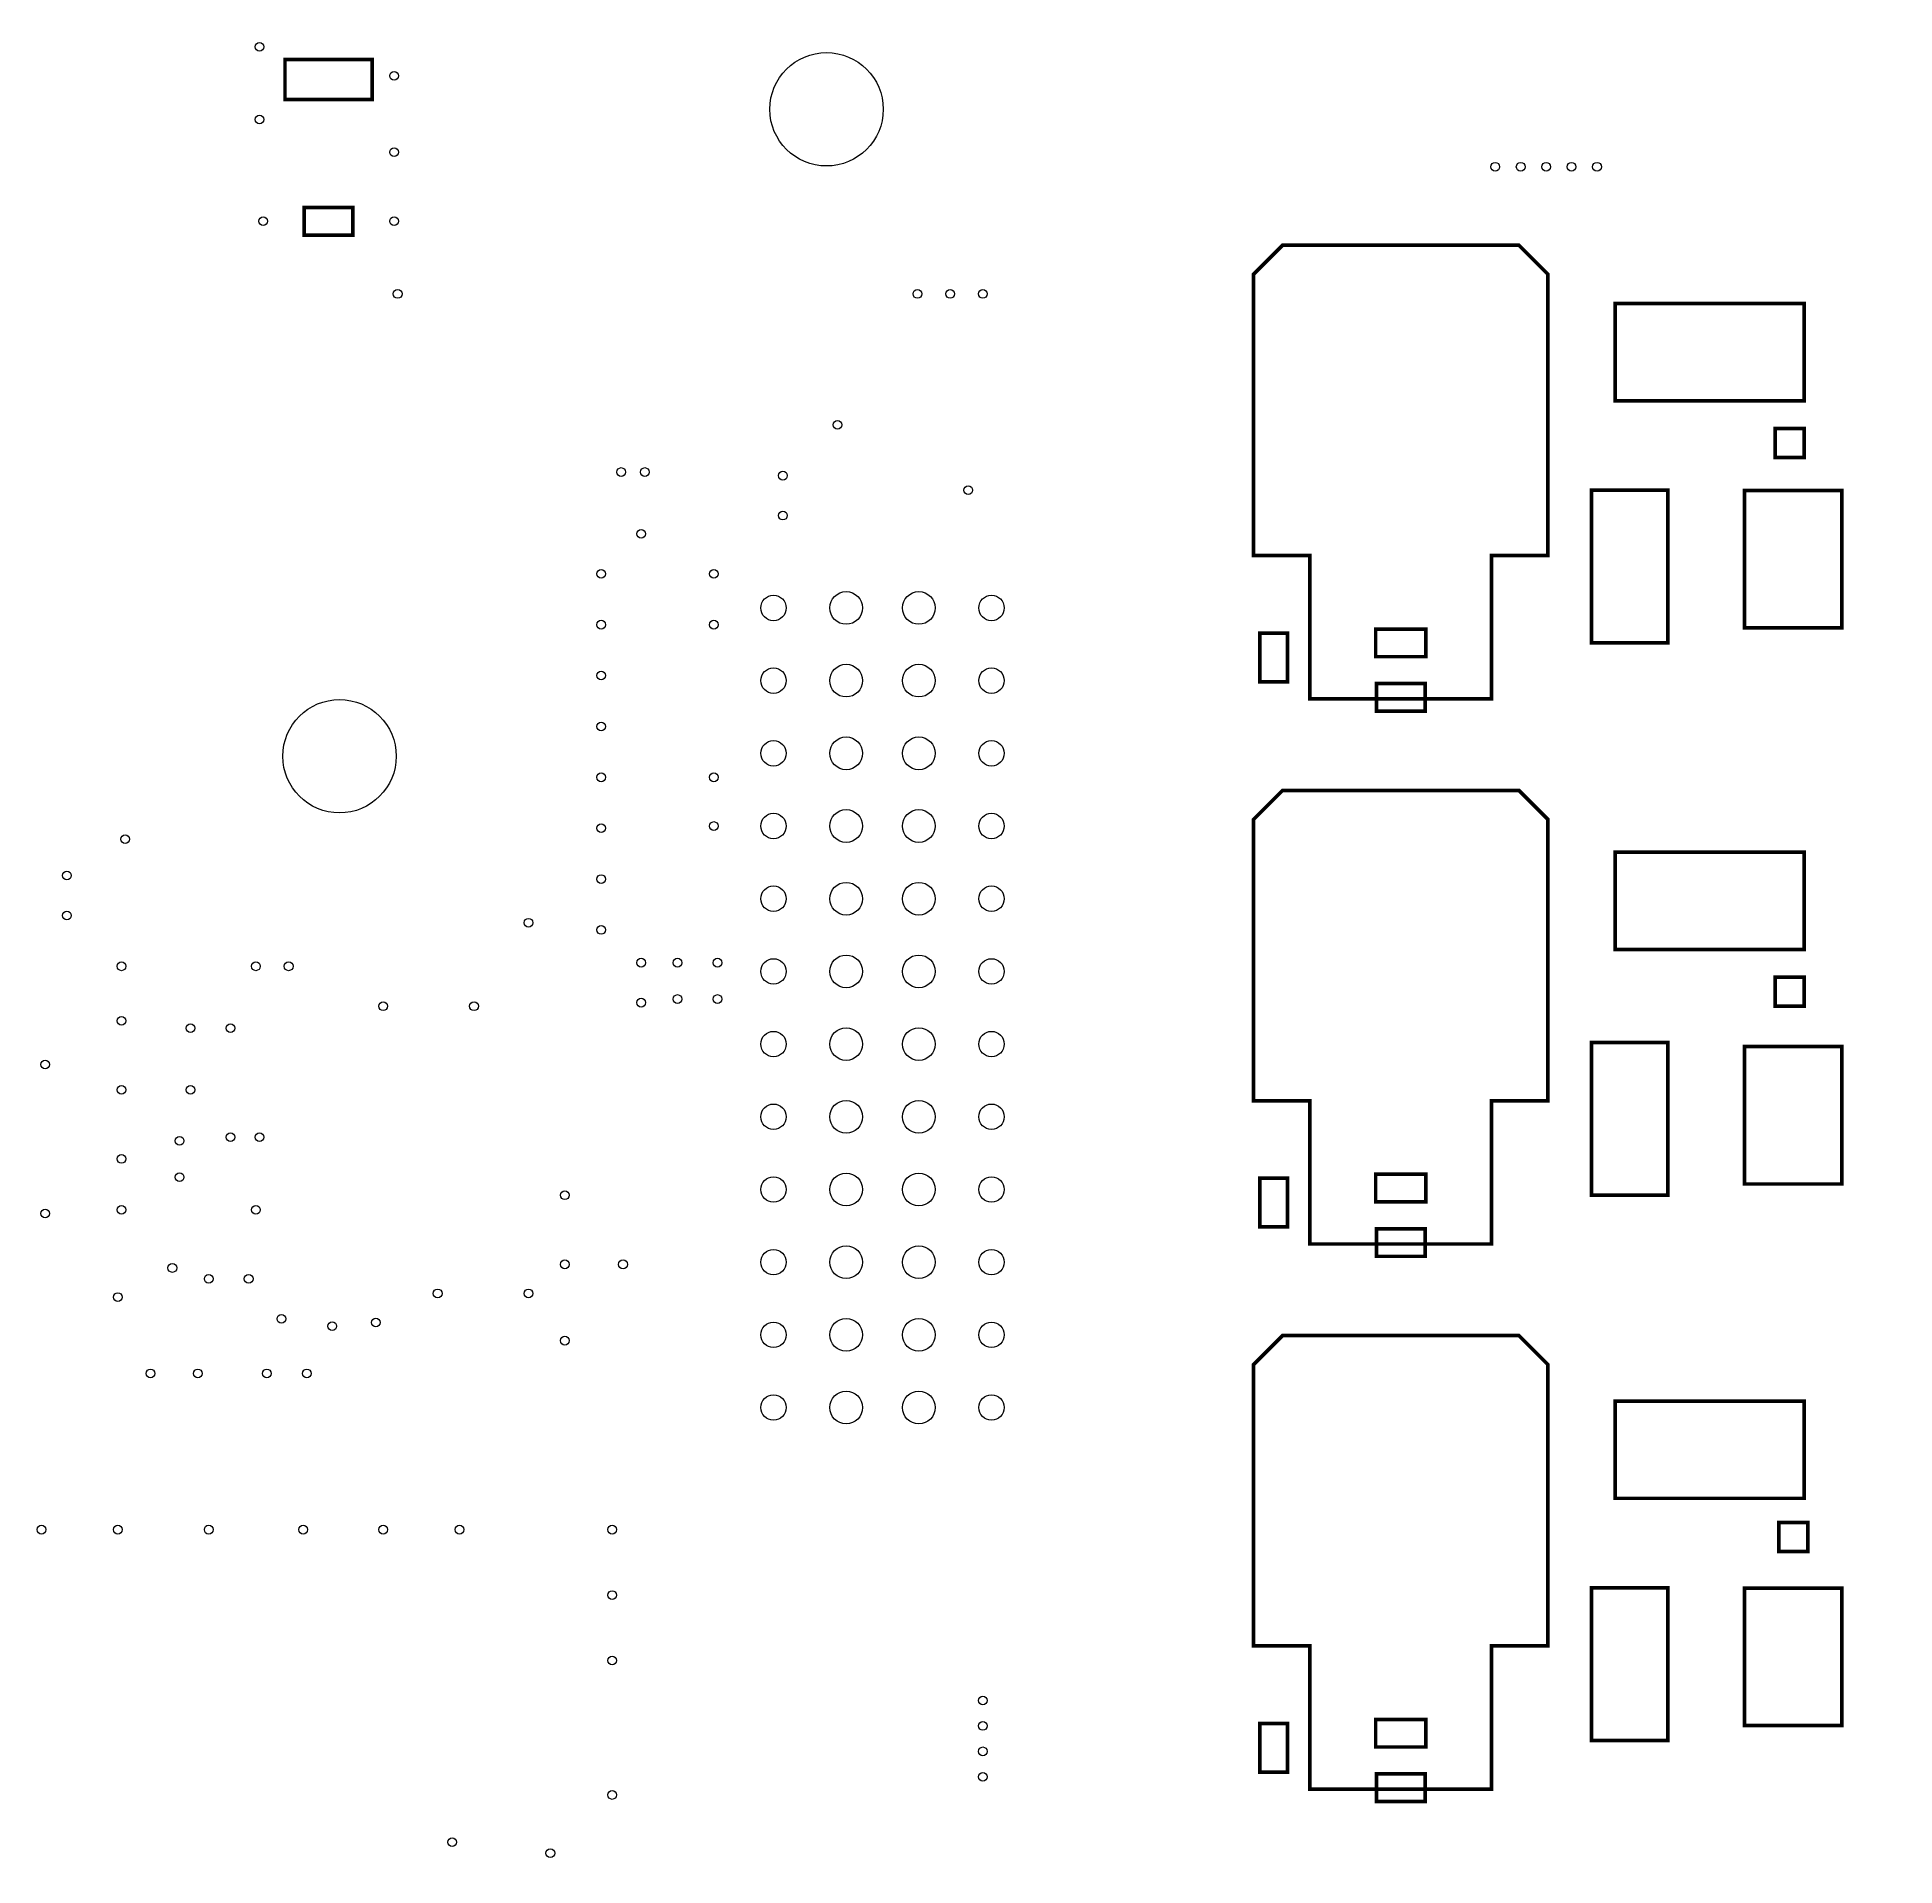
# Model space of a CAD drawing. Extents: x -225 to 380, y -363 to 289.
# Drawn here: x -23.1 to 41.8, y -137.2 to -73.3 of the extents above; entities that cross this region are included whole.
import ezdxf

# ---------------------------------------------------------------- set-up
doc = ezdxf.new("R2010")
doc.units = 0
doc.header["$MEASUREMENT"] = 0
doc.layers.get('0').update_dxf_attribs({"linetype": 'CONTINUOUS'})
doc.layers.get('DEFPOINTS').update_dxf_attribs({"linetype": 'CONTINUOUS'})
doc.layers.add('_G01-IND-2BOT_OUTLINE_PART', color=7, linetype='CONTINUOUS')
doc.layers.add('_G01-IND-3GEN_DRILLS', color=40, linetype='CONTINUOUS')
doc.styles.get("Standard").update_dxf_attribs({"font": '@Arial Unicode MS'})
doc.dimstyles.get("Standard").update_dxf_attribs({"dimtxt": 0.18, "dimasz": 0.18, "dimexe": 0.18, "dimexo": 0.0625, "dimgap": 0.09, "dimtad": 0, "dimtih": 1, "dimtoh": 1, "dimdec": 4, "dimzin": 0, "dimdsep": 46, "dimtxsty": 'STANDARD', "dimcen": 0.09, "dimadec": 0, "dimazin": 0, "dimtfac": 1, "dimtdec": 4, "dimtofl": 0, "dimtmove": 2, "dimatfit": 3, "dimfxl": 1, "dimtolj": 1, "dimtzin": 0, "dimarcsym": 0})

# ---------------------------------------------------------------- blocks, each defined once
blk = doc.blocks.new('ROUND_99')
blk.add_circle((0, 0), 0.006)
blk = doc.blocks.new('ROUND_148')
blk.add_circle((0, 0), 0.0175)
blk = doc.blocks.new('ROUND_139')
blk.add_circle((0, 0), 0.0225)
blk = doc.blocks.new('ROUND_238')
blk.add_circle((0, 0), 0.078)
blk = doc.blocks.new('*U30')
at = {"color": 0, "linetype": 'Continuous'}
blk.add_text('288,67 [11,365]', height=6.5, dxfattribs=at).set_placement((317.958, 11.705))
blk = doc.blocks.new('*D29')
at = {"color": 0}
blk.add_line((-5.446, 9.271), (380.458, 9.271), dxfattribs=at)
at = {"layer": 'DEFPOINTS', "color": 0}
for p in [(-6.071, 9.271), (317.613, 9.271), (215.9, -279.4)]:
    blk.add_point(p, dxfattribs=at)
at = {"linetype": 'Continuous'}
blk.add_blockref('*U30', (0, 0), dxfattribs=at)

msp = doc.modelspace()

# ---------------------------------------------------------------- linework, layer by layer
at = {"layer": '_G01-IND-2BOT_OUTLINE_PART', "linetype": 'Continuous', "const_width": 0.127}
for points in [[(-11.43001, -75.5015), (-11.43001, -74.1045), (-14.47801, -74.1045), (-14.47801, -75.5015), (-11.43001, -75.5015)], [(-12.10311, -80.2386), (-12.10311, -79.2734), (-13.80491, -79.2734), (-13.80491, -80.2386), (-12.10311, -80.2386)], [(29.65449, -81.6102), (28.63849, -80.5942), (20.38349, -80.5942), (19.36749, -81.6102), (19.36749, -91.44), (21.33599, -91.44), (21.33599, -96.4438), (27.68599, -96.4438), (27.68599, -91.44), (29.65449, -91.44), (29.65449, -81.6102)], [(32.00599, -82.628), (32.00599, -86.028), (38.60599, -86.028), (38.60599, -82.628), (32.00599, -82.628)], [(37.59199, -88.011), (38.60799, -88.011), (38.60799, -86.995), (37.59199, -86.995), (37.59199, -88.011)], [(33.84549, -89.154), (31.17849, -89.154), (31.17849, -94.488), (33.84549, -94.488), (33.84549, -89.154)], [(39.92879, -89.1667), (36.52519, -89.1667), (36.52519, -93.9673), (39.92879, -93.9673), (39.92879, -89.1667)], [(20.54859, -94.1451), (19.58339, -94.1451), (19.58339, -95.8469), (20.54859, -95.8469), (20.54859, -94.1451)], [(23.63469, -94.0054), (23.63469, -94.9706), (25.38729, -94.9706), (25.38729, -94.0054), (23.63469, -94.0054)], [(23.66009, -95.9104), (23.66009, -96.8756), (25.36189, -96.8756), (25.36189, -95.9104), (23.66009, -95.9104)], [(29.65449, -100.6602), (28.63849, -99.6442), (20.38349, -99.6442), (19.36749, -100.6602), (19.36749, -110.49), (21.33599, -110.49), (21.33599, -115.4938), (27.68599, -115.4938), (27.68599, -110.49), (29.65449, -110.49), (29.65449, -100.6602)], [(32.00599, -101.805), (32.00599, -105.205), (38.60599, -105.205), (38.60599, -101.805), (32.00599, -101.805)], [(37.59199, -107.188), (38.60799, -107.188), (38.60799, -106.172), (37.59199, -106.172), (37.59199, -107.188)], [(33.84549, -108.458), (31.17849, -108.458), (31.17849, -113.792), (33.84549, -113.792), (33.84549, -108.458)], [(39.92879, -108.5977), (36.52519, -108.5977), (36.52519, -113.3983), (39.92879, -113.3983), (39.92879, -108.5977)], [(20.54859, -113.1951), (19.58339, -113.1951), (19.58339, -114.8969), (20.54859, -114.8969), (20.54859, -113.1951)], [(23.63469, -113.0554), (23.63469, -114.0206), (25.38729, -114.0206), (25.38729, -113.0554), (23.63469, -113.0554)], [(23.66009, -114.9604), (23.66009, -115.9256), (25.36189, -115.9256), (25.36189, -114.9604), (23.66009, -114.9604)], [(29.65449, -119.7102), (28.63849, -118.6942), (20.38349, -118.6942), (19.36749, -119.7102), (19.36749, -129.54), (21.33599, -129.54), (21.33599, -134.5438), (27.68599, -134.5438), (27.68599, -129.54), (29.65449, -129.54), (29.65449, -119.7102)], [(32.00599, -120.982), (32.00599, -124.382), (38.60599, -124.382), (38.60599, -120.982), (32.00599, -120.982)], [(37.71899, -126.238), (38.73499, -126.238), (38.73499, -125.222), (37.71899, -125.222), (37.71899, -126.238)], [(33.84549, -127.508), (31.17849, -127.508), (31.17849, -132.842), (33.84549, -132.842), (33.84549, -127.508)], [(39.92879, -127.5207), (36.52519, -127.5207), (36.52519, -132.3213), (39.92879, -132.3213), (39.92879, -127.5207)], [(20.54859, -132.2451), (19.58339, -132.2451), (19.58339, -133.9469), (20.54859, -133.9469), (20.54859, -132.2451)], [(23.63469, -132.1054), (23.63469, -133.0706), (25.38729, -133.0706), (25.38729, -132.1054), (23.63469, -132.1054)], [(23.66009, -134.0104), (23.66009, -134.9756), (25.36189, -134.9756), (25.36189, -134.0104), (23.66009, -134.0104)]]:
    msp.add_lwpolyline(points, dxfattribs=at)

# ---------------------------------------------------------------- block references
at = {"layer": '_G01-IND-3GEN_DRILLS', "linetype": 'Continuous', "xscale": 25.4, "yscale": 25.4, "zscale": 25.4, "rotation": 270}
for name, p in [('ROUND_99', (-15.36701, -73.66)), ('ROUND_238', (4.44499, -75.8444)), ('ROUND_99', (-10.66801, -74.676)), ('ROUND_99', (-15.36701, -76.2)), ('ROUND_99', (-10.66801, -77.343)), ('ROUND_99', (27.81299, -77.851)), ('ROUND_99', (28.70199, -77.851)), ('ROUND_99', (29.59099, -77.851)), ('ROUND_99', (30.47999, -77.851)), ('ROUND_99', (31.36899, -77.851)), ('ROUND_99', (-15.24001, -79.756)), ('ROUND_99', (-10.66801, -79.756)), ('ROUND_99', (-10.54101, -82.296)), ('ROUND_99', (7.61999, -82.296)), ('ROUND_99', (8.76299, -82.296)), ('ROUND_99', (9.90599, -82.296)), ('ROUND_99', (4.82599, -86.868)), ('ROUND_99', (-2.73051, -88.519)), ('ROUND_99', (-1.90501, -88.519)), ('ROUND_99', (2.92099, -88.646)), ('ROUND_99', (9.39799, -89.154)), ('ROUND_99', (2.92099, -90.043)), ('ROUND_99', (-2.03201, -90.678)), ('ROUND_99', (-3.42901, -92.075)), ('ROUND_99', (0.50799, -92.075)), ('ROUND_148', (2.59079, -93.2688)), ('ROUND_139', (5.13079, -93.2688)), ('ROUND_139', (7.67079, -93.2688)), ('ROUND_148', (10.21079, -93.2688)), ('ROUND_99', (-3.42901, -93.853)), ('ROUND_99', (0.50799, -93.853)), ('ROUND_148', (2.59079, -95.8088)), ('ROUND_139', (5.13079, -95.8088)), ('ROUND_139', (7.67079, -95.8088)), ('ROUND_148', (10.21079, -95.8088)), ('ROUND_99', (-3.42901, -95.631)), ('ROUND_238', (-12.57301, -98.4504)), ('ROUND_99', (-3.42901, -97.409)), ('ROUND_148', (2.59079, -98.3488)), ('ROUND_139', (5.13079, -98.3488)), ('ROUND_139', (7.67079, -98.3488)), ('ROUND_148', (10.21079, -98.3488)), ('ROUND_99', (-3.42901, -99.187)), ('ROUND_99', (0.50799, -99.187)), ('ROUND_148', (2.59079, -100.8888)), ('ROUND_139', (5.13079, -100.8888)), ('ROUND_139', (7.67079, -100.8888)), ('ROUND_148', (10.21079, -100.8888)), ('ROUND_99', (-20.06601, -101.346)), ('ROUND_99', (-3.42901, -100.965)), ('ROUND_99', (0.50799, -100.8888)), ('ROUND_99', (-22.09801, -102.616)), ('ROUND_99', (-3.42901, -102.743)), ('ROUND_148', (2.59079, -103.4288)), ('ROUND_139', (5.13079, -103.4288)), ('ROUND_139', (7.67079, -103.4288)), ('ROUND_148', (10.21079, -103.4288)), ('ROUND_99', (-22.09801, -104.013)), ('ROUND_99', (-5.96901, -104.267)), ('ROUND_99', (-3.42901, -104.521)), ('ROUND_99', (-20.19301, -105.791)), ('ROUND_99', (-15.49401, -105.791)), ('ROUND_99', (-14.35101, -105.791)), ('ROUND_99', (-2.03201, -105.664)), ('ROUND_99', (-0.76201, -105.664)), ('ROUND_99', (0.63499, -105.664)), ('ROUND_148', (2.59079, -105.9688)), ('ROUND_139', (5.13079, -105.9688)), ('ROUND_139', (7.67079, -105.9688)), ('ROUND_148', (10.21079, -105.9688)), ('ROUND_99', (-11.04901, -107.188)), ('ROUND_99', (-7.87401, -107.188)), ('ROUND_99', (-2.03201, -107.061)), ('ROUND_99', (-0.76201, -106.934)), ('ROUND_99', (0.63499, -106.934)), ('ROUND_99', (-20.19301, -107.696)), ('ROUND_99', (-17.78001, -107.95)), ('ROUND_99', (-16.38301, -107.95)), ('ROUND_148', (2.59079, -108.5088)), ('ROUND_139', (5.13079, -108.5088)), ('ROUND_139', (7.67079, -108.5088)), ('ROUND_148', (10.21079, -108.5088)), ('ROUND_99', (-22.86001, -109.22)), ('ROUND_99', (-20.19301, -110.109)), ('ROUND_99', (-17.78001, -110.109)), ('ROUND_148', (2.59079, -111.0488)), ('ROUND_139', (5.13079, -111.0488)), ('ROUND_139', (7.67079, -111.0488)), ('ROUND_148', (10.21079, -111.0488)), ('ROUND_99', (-16.38301, -111.76)), ('ROUND_99', (-15.36701, -111.76)), ('ROUND_99', (-18.16101, -111.887)), ('ROUND_99', (-20.19301, -112.522)), ('ROUND_99', (-18.16101, -113.157)), ('ROUND_148', (2.59079, -113.5888)), ('ROUND_139', (5.13079, -113.5888)), ('ROUND_139', (7.67079, -113.5888)), ('ROUND_148', (10.21079, -113.5888)), ('ROUND_99', (-20.19301, -114.3)), ('ROUND_99', (-15.49401, -114.3)), ('ROUND_99', (-4.69901, -113.792)), ('ROUND_99', (-22.86001, -114.427)), ('ROUND_99', (-18.41501, -116.332)), ('ROUND_99', (-4.69901, -116.205)), ('ROUND_99', (-2.66701, -116.205)), ('ROUND_148', (2.59079, -116.1288)), ('ROUND_139', (5.13079, -116.1288)), ('ROUND_139', (7.67079, -116.1288)), ('ROUND_148', (10.21079, -116.1288)), ('ROUND_99', (-17.14501, -116.713)), ('ROUND_99', (-15.74801, -116.713)), ('ROUND_99', (-20.32001, -117.348)), ('ROUND_99', (-9.14401, -117.221)), ('ROUND_99', (-5.96901, -117.221)), ('ROUND_99', (-14.60501, -118.11)), ('ROUND_99', (-11.30301, -118.237)), ('ROUND_139', (5.13079, -118.6688)), ('ROUND_139', (7.67079, -118.6688)), ('ROUND_99', (-12.82701, -118.364)), ('ROUND_99', (-4.69901, -118.872)), ('ROUND_148', (2.59079, -118.6688)), ('ROUND_148', (10.21079, -118.6688)), ('ROUND_99', (-19.17701, -120.015)), ('ROUND_99', (-17.52601, -120.015)), ('ROUND_99', (-15.11301, -120.015)), ('ROUND_99', (-13.71601, -120.015)), ('ROUND_139', (5.13079, -121.2088)), ('ROUND_139', (7.67079, -121.2088)), ('ROUND_148', (2.59079, -121.2088)), ('ROUND_148', (10.21079, -121.2088)), ('ROUND_99', (-22.98701, -125.476)), ('ROUND_99', (-20.32001, -125.476)), ('ROUND_99', (-17.14501, -125.476)), ('ROUND_99', (-13.84301, -125.476)), ('ROUND_99', (-11.04901, -125.476)), ('ROUND_99', (-8.38201, -125.476)), ('ROUND_99', (-3.04801, -125.476)), ('ROUND_99', (-3.04801, -127.762)), ('ROUND_99', (-3.04801, -130.048)), ('ROUND_99', (9.90599, -131.445)), ('ROUND_99', (9.90599, -132.334)), ('ROUND_99', (9.90599, -133.223)), ('ROUND_99', (9.90599, -134.112)), ('ROUND_99', (-3.04801, -134.747)), ('ROUND_99', (-8.63601, -136.398)), ('ROUND_99', (-5.20701, -136.779))]:
    msp.add_blockref(name, p, dxfattribs=at)

# ---------------------------------------------------------------- dimensions: what is measured, and where the dimension line sits
dim = msp.add_ordinate_dim(feature_location=(-6.07061, 9.271), offset=(323.68326, 0), dtype=0, origin=(215.89999, -279.4), dimstyle='STANDARD')
dim.commit()
dim.dimension.update_dxf_attribs({"geometry": '*D29', "text_midpoint": (349.34765, 14.06602)})

doc.saveas('drawing.dxf')
